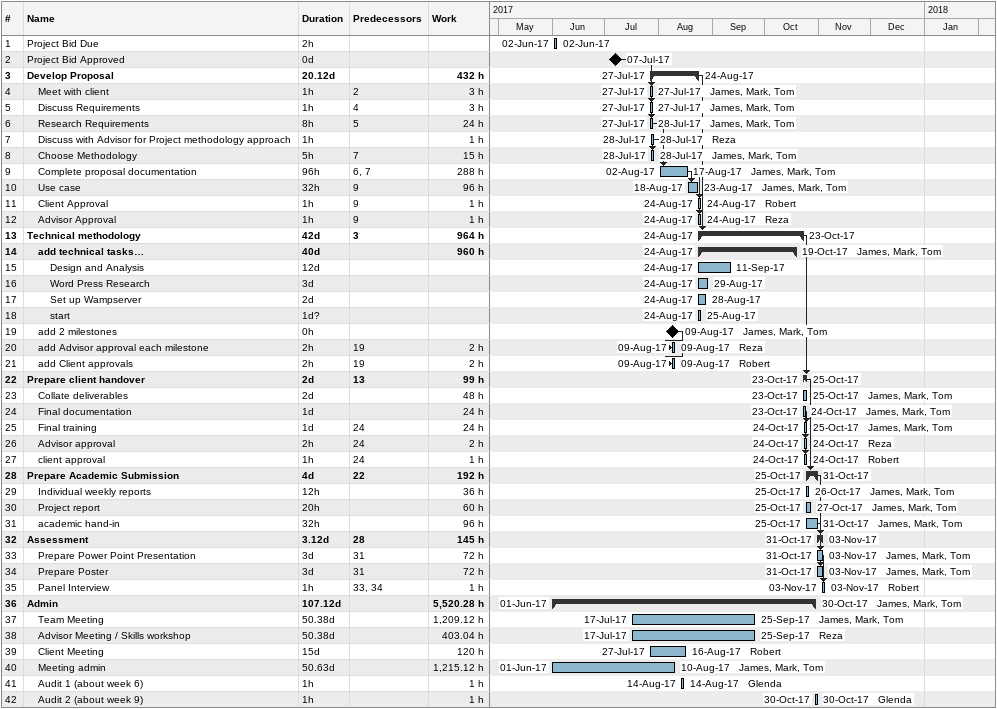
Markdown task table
| ID | Level | Task | Duration | Start | Finish | Predecessors | Resources | Work (h) |
|---|---|---|---|---|---|---|---|---|
| 1 | 1 | Project Bid Due | 2h | 2017-06-02 | 2017-06-02 |  |  |  |
| 2 | 1 | Project Bid Approved | 0d | 2017-07-07 | 2017-07-07 |  |  |  |
| 3 | 1 | **Develop Proposal** | 20.12d | 2017-07-27 | 2017-08-24 |  |  | 432 |
| 4 | 2 | Meet with client | 1h | 2017-07-27 | 2017-07-27 | 2 | James, Mark, Tom | 3 |
| 5 | 2 | Discuss Requirements | 1h | 2017-07-27 | 2017-07-27 | 4 | James, Mark, Tom | 3 |
| 6 | 2 | Research Requirements | 8h | 2017-07-27 | 2017-07-28 | 5 | James, Mark, Tom | 24 |
| 7 | 2 | Discuss with Advisor for Project methodology approach | 1h | 2017-07-28 | 2017-07-28 |  | Reza | 1 |
| 8 | 2 | Choose Methodology | 5h | 2017-07-28 | 2017-07-28 | 7 | James, Mark, Tom | 15 |
| 9 | 2 | Complete proposal documentation | 96h | 2017-08-02 | 2017-08-17 | 6, 7 | James, Mark, Tom | 288 |
| 10 | 2 | Use case | 32h | 2017-08-18 | 2017-08-23 | 9 | James, Mark, Tom | 96 |
| 11 | 2 | Client Approval | 1h | 2017-08-24 | 2017-08-24 | 9 | Robert | 1 |
| 12 | 2 | Advisor Approval | 1h | 2017-08-24 | 2017-08-24 | 9 | Reza | 1 |
| 13 | 1 | **Technical methodology** | 42d | 2017-08-24 | 2017-10-23 | 3 |  | 964 |
| 14 | 2 | **add technical tasks…** | 40d | 2017-08-24 | 2017-10-19 |  | James, Mark, Tom | 960 |
| 15 | 3 | Design and Analysis | 12d | 2017-08-24 | 2017-09-11 |  |  |  |
| 16 | 3 | Word Press Research | 3d | 2017-08-24 | 2017-08-29 |  |  |  |
| 17 | 3 | Set up Wampserver | 2d | 2017-08-24 | 2017-08-28 |  |  |  |
| 18 | 3 | start | 1d? | 2017-08-24 | 2017-08-25 |  |  |  |
| 19 | 2 | add 2 milestones | 0h | 2017-08-09 | 2017-08-09 |  | James, Mark, Tom |  |
| 20 | 2 | add Advisor approval each milestone | 2h | 2017-08-09 | 2017-08-09 | 19 | Reza | 2 |
| 21 | 2 | add Client approvals | 2h | 2017-08-09 | 2017-08-09 | 19 | Robert | 2 |
| 22 | 1 | **Prepare client handover** | 2d | 2017-10-23 | 2017-10-25 | 13 |  | 99 |
| 23 | 2 | Collate deliverables | 2d | 2017-10-23 | 2017-10-25 |  | James, Mark, Tom | 48 |
| 24 | 2 | Final documentation | 1d | 2017-10-23 | 2017-10-24 |  | James, Mark, Tom | 24 |
| 25 | 2 | Final training | 1d | 2017-10-24 | 2017-10-25 | 24 | James, Mark, Tom | 24 |
| 26 | 2 | Advisor approval | 2h | 2017-10-24 | 2017-10-24 | 24 | Reza | 2 |
| 27 | 2 | client approval | 1h | 2017-10-24 | 2017-10-24 | 24 | Robert | 1 |
| 28 | 1 | **Prepare Academic Submission** | 4d | 2017-10-25 | 2017-10-31 | 22 |  | 192 |
| 29 | 2 | Individual weekly reports | 12h | 2017-10-25 | 2017-10-26 |  | James, Mark, Tom | 36 |
| 30 | 2 | Project report | 20h | 2017-10-25 | 2017-10-27 |  | James, Mark, Tom | 60 |
| 31 | 2 | academic hand-in | 32h | 2017-10-25 | 2017-10-31 |  | James, Mark, Tom | 96 |
| 32 | 1 | **Assessment** | 3.12d | 2017-10-31 | 2017-11-03 | 28 |  | 145 |
| 33 | 2 | Prepare Power Point Presentation | 3d | 2017-10-31 | 2017-11-03 | 31 | James, Mark, Tom | 72 |
| 34 | 2 | Prepare Poster | 3d | 2017-10-31 | 2017-11-03 | 31 | James, Mark, Tom | 72 |
| 35 | 2 | Panel Interview | 1h | 2017-11-03 | 2017-11-03 | 33, 34 | Robert | 1 |
| 36 | 1 | **Admin** | 107.12d | 2017-06-01 | 2017-10-30 |  | James, Mark, Tom | 5520.28 |
| 37 | 2 | Team Meeting | 50.38d | 2017-07-17 | 2017-09-25 |  | James, Mark, Tom | 1209.12 |
| 38 | 2 | Advisor Meeting / Skills workshop | 50.38d | 2017-07-17 | 2017-09-25 |  | Reza | 403.04 |
| 39 | 2 | Client Meeting | 15d | 2017-07-27 | 2017-08-16 |  | Robert | 120 |
| 40 | 2 | Meeting admin | 50.63d | 2017-06-01 | 2017-08-10 |  | James, Mark, Tom | 1215.12 |
| 41 | 2 | Audit 1 (about week 6) | 1h | 2017-08-14 | 2017-08-14 |  | Glenda | 1 |
| 42 | 2 | Audit 2 (about week 9) | 1h | 2017-10-30 | 2017-10-30 |  | Glenda | 1 |
